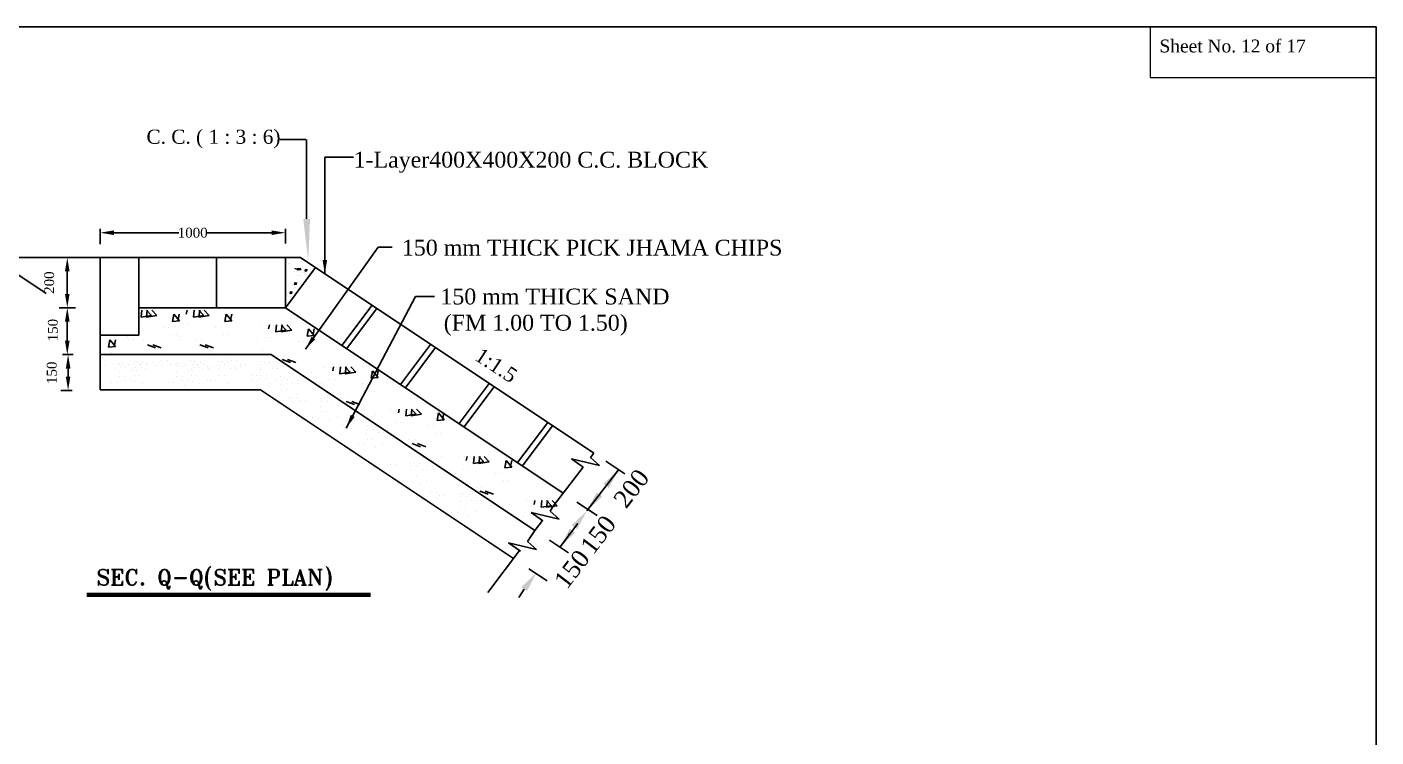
# Model space of a CAD drawing. Extents: x -298162 to 1078160, y -513173 to -216568.
# Drawn here: x 532358 to 566418, y -434846 to -416931 of the extents above; entities that cross this region are included whole.
import ezdxf
from ezdxf.enums import TextEntityAlignment as Align

# ---------------------------------------------------------------- set-up
doc = ezdxf.new("R2010")
doc.units = 0
doc.header["$MEASUREMENT"] = 0
doc.linetypes.add('ACAD_ISO02W100', pattern=[15, 12, -3])
doc.layers.get('0').update_dxf_attribs({"linetype": 'CONTINUOUS'})
doc.layers.get('DEFPOINTS').update_dxf_attribs({"linetype": 'CONTINUOUS'})
doc.layers.add('doted', color=172, linetype='ACAD_ISO02W100', lineweight=30)
doc.layers.add('LINE', color=7, linetype='CONTINUOUS')
doc.styles.add('BIG', font='ROMANT.SHX')
doc.styles.get("Standard").update_dxf_attribs({"font": 'times.ttf', "height": 250})
doc.dimstyles.new('3', dxfattribs={"dimtxt": 225, "dimasz": 350, "dimexe": 100, "dimexo": 25, "dimgap": 9, "dimtad": 0, "dimdec": 0, "dimzin": 0, "dimdsep": 46, "dimtxsty": 'Standard', "dimcen": 0, "dimclrt": 256, "dimadec": 0, "dimazin": 0, "dimtfac": 1, "dimtdec": 0, "dimtofl": 0, "dimtmove": 2, "dimatfit": 3, "dimfxl": 1, "dimtolj": 1, "dimtzin": 0, "dimarcsym": 0})

# ---------------------------------------------------------------- blocks, each defined once
blk = doc.blocks.new('*D937')
at = {"color": 0, "lineweight": -2}
for p, q in [((533581, -424014), (533276, -424014)), ((533376, -424364), (533376, -424848)), ((533523, -425198), (533276, -425198))]:
    blk.add_line(p, q, dxfattribs=at)
for points in [[(533317, -424364), (533434, -424364), (533376, -424014)], [(533317, -424848), (533434, -424848), (533376, -425198)]]:
    blk.add_solid(points, dxfattribs=at)
at = {"layer": 'DEFPOINTS', "color": 0, "lineweight": -2}
for p in [(533606, -424014), (533376, -425198), (533548, -425198)]:
    blk.add_point(p, dxfattribs=at)
at = {"insert": (533013, -424579), "char_height": 250, "attachment_point": 5, "rotation": 90}
blk.add_mtext('\\A1;150', dxfattribs=at)
blk = doc.blocks.new('*D938')
at = {"color": 0, "lineweight": -2}
for p, q in [((533253, -425198), (533497, -425198)), ((533397, -425750), (533397, -425548)), ((533211, -426100), (533497, -426100))]:
    blk.add_line(p, q, dxfattribs=at)
for points in [[(533339, -425548), (533455, -425548), (533397, -425198)], [(533339, -425750), (533455, -425750), (533397, -426100)]]:
    blk.add_solid(points, dxfattribs=at)
at = {"layer": 'DEFPOINTS', "color": 0, "lineweight": -2}
for p in [(533228, -425198), (533397, -425198), (533186, -426100)]:
    blk.add_point(p, dxfattribs=at)
at = {"insert": (532985, -425656), "char_height": 250, "attachment_point": 5, "rotation": 90}
blk.add_mtext('\\A1;150', dxfattribs=at)
blk = doc.blocks.new('*D939')
at = {"color": 0, "lineweight": -2}
for p, q in [((533132, -422748), (533476, -422748)), ((533376, -423098), (533376, -423664)), ((533171, -424014), (533476, -424014))]:
    blk.add_line(p, q, dxfattribs=at)
for points in [[(533317, -423098), (533434, -423098), (533376, -422748)], [(533317, -423664), (533434, -423664), (533376, -424014)]]:
    blk.add_solid(points, dxfattribs=at)
at = {"layer": 'DEFPOINTS', "color": 0, "lineweight": -2}
for p in [(533107, -422748), (533146, -424014), (533376, -424014)]:
    blk.add_point(p, dxfattribs=at)
at = {"insert": (532920, -423381), "char_height": 250, "attachment_point": 5, "rotation": 90}
blk.add_mtext('\\A1;200', dxfattribs=at)
blk = doc.blocks.new('*D1168')
at = {"layer": 'DEFPOINTS', "color": 0, "linetype": 'ByBlock', "lineweight": -2}
for p in [(538883, -422122), (534204, -422432), (538883, -422415)]:
    blk.add_point(p, dxfattribs=at)
at = {"layer": 'LINE', "color": 0, "linetype": 'ByBlock', "lineweight": -2}
for p, q in [((534204, -422407), (534204, -422022)), ((534554, -422122), (536193, -422122)), ((538533, -422122), (536893, -422122)), ((538883, -422390), (538883, -422022))]:
    blk.add_line(p, q, dxfattribs=at)
for points in [[(534554, -422063), (534554, -422180), (534204, -422122)], [(538533, -422063), (538533, -422180), (538883, -422122)]]:
    blk.add_solid(points, dxfattribs=at)
at = {"layer": 'LINE', "linetype": 'ByBlock', "lineweight": -2, "insert": (536543, -422122), "char_height": 250, "attachment_point": 5}
blk.add_mtext('\\A1;1000', dxfattribs=at)

msp = doc.modelspace()

# ---------------------------------------------------------------- linework, layer by layer
at = {"color": 0}
for p, q in [((539396.284, -419772.805), (538744.631, -419772.805)), ((539418.823, -421774.691), (539418.823, -419770.102)), ((536955.072, -422748.431), (528379.116, -422748.431)), ((531476.449, -422748.431), (532843.603, -423658.942)), ((538952.663, -422904.637), (538952.663, -422904.637)), ((538987.076, -422904.637), (538987.076, -422904.637)), ((539087.423, -423018.695), (539087.423, -423018.695)), ((539121.836, -423018.695), (539121.836, -423018.695)), ((539136.257, -423041.364), (539140.875, -423016.326)), ((539181.428, -423059.436), (539186.444, -423016.326)), ((539247.228, -423049.213), (539215.673, -423016.326)), ((539215.841, -423059.436), (539220.856, -423016.326)), ((539281.641, -423049.213), (539250.085, -423016.326)), ((539116.665, -423098.601), (539116.665, -423098.601)), ((539151.077, -423098.601), (539151.077, -423098.601)), ((539247.228, -423049.213), (539181.415, -423059.42)), ((539199.72, -423208.407), (539199.72, -423208.407)), ((539281.641, -423049.213), (539215.827, -423059.42)), ((539234.133, -423208.407), (539234.133, -423208.407)), ((539269.844, -423055.775), (539269.844, -423055.775)), ((539321.88, -423122.94), (539321.88, -423122.94)), ((539356.293, -423122.94), (539356.293, -423122.94)), ((539368.504, -423170.043), (539368.504, -423170.043)), ((539377.035, -423045.928), (539377.035, -423045.928)), ((539423.983, -423083.91), (539379.752, -423087.779)), ((539379.766, -423087.801), (539388.322, -423041.416)), ((539423.983, -423083.91), (539388.309, -423041.394)), ((539402.916, -423170.043), (539402.916, -423170.043)), ((539411.448, -423045.928), (539411.448, -423045.928)), ((539414.178, -423087.801), (539422.735, -423041.416)), ((538945.586, -423686.808), (538945.586, -423686.808)), ((538979.999, -423686.808), (538979.999, -423686.808)), ((539000.741, -423609.795), (539000.741, -423609.795)), ((539047.689, -423647.777), (539003.458, -423651.647)), ((539003.471, -423651.669), (539012.028, -423605.284)), ((539047.689, -423647.777), (539012.015, -423605.262)), ((539035.154, -423609.795), (539035.154, -423609.795)), ((539037.884, -423651.669), (539046.44, -423605.284)), ((539058.475, -423461.261), (539058.475, -423461.261)), ((539092.887, -423461.261), (539092.887, -423461.261)), ((539105.098, -423508.363), (539105.098, -423508.363)), ((539113.629, -423384.248), (539113.629, -423384.248)), ((539160.577, -423422.23), (539116.346, -423426.1)), ((539116.36, -423426.122), (539124.916, -423379.736)), ((539160.577, -423422.23), (539124.903, -423379.714)), ((539139.51, -423508.363), (539139.51, -423508.363)), ((539148.042, -423384.248), (539148.042, -423384.248)), ((539150.772, -423426.122), (539159.329, -423379.736)), ((538992.209, -423733.91), (538992.209, -423733.91)), ((539026.622, -423733.91), (539026.622, -423733.91)), ((535500.681, -424208.646), (535237.428, -424249.474)), ((535237.483, -424249.539), (535257.544, -424077.097)), ((535500.681, -424208.646), (535374.46, -424077.097)), ((535638.331, -424208.646), (535375.079, -424249.474)), ((535375.134, -424249.539), (535395.195, -424077.097)), ((535638.331, -424208.646), (535512.111, -424077.097)), ((536207.703, -424347.433), (536030.778, -424362.911)), ((536030.831, -424363), (536065.057, -424177.459)), ((536207.703, -424347.433), (536065.004, -424177.371)), ((536168.482, -424363), (536202.707, -424177.459)), ((536185.322, -424086.573), (536185.322, -424086.573)), ((536322.972, -424086.573), (536322.972, -424086.573)), ((536380.655, -424177.252), (536399.129, -424077.097)), ((536824.54, -424208.646), (536561.287, -424249.474)), ((536561.342, -424249.539), (536581.403, -424077.097)), ((536824.54, -424208.646), (536698.319, -424077.097)), ((536962.19, -424208.646), (536698.938, -424249.474)), ((536698.993, -424249.539), (536719.054, -424077.097)), ((536962.19, -424208.646), (536835.97, -424077.097)), ((537343.769, -424195.506), (537343.769, -424195.506)), ((537531.562, -424347.433), (537354.637, -424362.911)), ((537354.69, -424363), (537388.916, -424177.459)), ((537531.562, -424347.433), (537388.863, -424177.371)), ((537481.419, -424195.506), (537481.419, -424195.506)), ((537492.341, -424363), (537526.566, -424177.459)), ((535799.291, -424503.556), (535799.291, -424503.556)), ((535936.942, -424503.556), (535936.942, -424503.556)), ((535985.784, -424691.966), (535985.784, -424691.966)), ((536110.525, -424491.817), (536110.525, -424491.817)), ((536123.434, -424691.966), (536123.434, -424691.966)), ((536302.287, -424406.199), (536302.287, -424406.199)), ((536439.938, -424406.199), (536439.938, -424406.199)), ((537123.15, -424503.556), (537123.15, -424503.556)), ((537260.801, -424503.556), (537260.801, -424503.556)), ((537309.643, -424691.966), (537309.643, -424691.966)), ((537447.294, -424691.966), (537447.294, -424691.966)), ((538264.524, -424455.833), (538264.524, -424455.833)), ((538402.175, -424455.833), (538402.175, -424455.833)), ((538459.857, -424546.512), (538478.332, -424446.357)), ((538903.742, -424577.907), (538640.489, -424618.735)), ((538640.545, -424618.799), (538660.605, -424446.357)), ((538903.742, -424577.907), (538777.521, -424446.357)), ((539041.393, -424577.907), (538778.14, -424618.735)), ((538778.195, -424618.799), (538798.256, -424446.357)), ((539041.393, -424577.907), (538915.172, -424446.357)), ((539422.971, -424564.766), (539422.971, -424564.766)), ((539610.764, -424716.693), (539433.84, -424732.172)), ((539433.893, -424732.26), (539468.118, -424546.719)), ((539610.764, -424716.693), (539468.065, -424546.631)), ((539560.622, -424564.766), (539560.622, -424564.766)), ((539571.544, -424732.26), (539605.769, -424546.719)), ((534596.072, -424996.342), (534419.148, -425011.821)), ((534419.201, -425011.91), (534453.426, -424826.369)), ((534596.072, -424996.342), (534453.373, -424826.281)), ((534556.852, -425011.91), (534591.077, -424826.369)), ((534896.017, -424731.299), (534896.017, -424731.299)), ((534913.802, -424817.624), (534913.802, -424817.624)), ((535051.453, -424817.624), (535051.453, -424817.624)), ((535310.649, -424845.424), (535310.649, -424845.424)), ((535606.148, -425028.762), (535398.894, -424949.204)), ((535448.3, -424845.424), (535448.3, -424845.424)), ((535743.799, -425028.762), (535536.544, -424949.204)), ((536219.876, -424731.299), (536219.876, -424731.299)), ((536237.661, -424817.624), (536237.661, -424817.624)), ((536375.312, -424817.624), (536375.312, -424817.624)), ((536634.508, -424845.424), (536634.508, -424845.424)), ((536930.007, -425028.762), (536722.753, -424949.204)), ((536772.159, -424845.424), (536772.159, -424845.424)), ((537067.658, -425028.762), (536860.403, -424949.204)), ((538189.727, -424861.077), (538189.727, -424861.077)), ((538381.489, -424775.459), (538381.489, -424775.459)), ((538519.14, -424775.459), (538519.14, -424775.459)), ((539202.352, -424872.817), (539202.352, -424872.817)), ((539340.003, -424872.817), (539340.003, -424872.817)), ((539388.845, -425061.226), (539388.845, -425061.226)), ((539526.496, -425061.226), (539526.496, -425061.226)), ((534498.894, -425140.726), (534498.894, -425140.726)), ((535063.558, -425372.268), (535063.558, -425372.268)), ((535145.241, -425393.445), (535145.241, -425393.445)), ((535282.891, -425393.445), (535282.891, -425393.445)), ((535388.08, -425398.11), (535388.08, -425398.11)), ((535525.731, -425398.11), (535525.731, -425398.11)), ((535757.716, -425351.953), (535757.716, -425351.953)), ((535895.367, -425351.953), (535895.367, -425351.953)), ((536450.785, -425351.953), (536450.785, -425351.953)), ((536507.487, -425372.268), (536507.487, -425372.268)), ((536588.436, -425351.953), (536588.436, -425351.953)), ((536589.169, -425393.445), (536589.169, -425393.445)), ((536726.82, -425393.445), (536726.82, -425393.445)), ((536987.838, -425304.598), (536987.838, -425304.598)), ((537200.556, -425372.268), (537200.556, -425372.268)), ((537272.096, -425370.427), (537272.096, -425370.427)), ((537282.238, -425393.445), (537282.238, -425393.445)), ((537419.889, -425393.445), (537419.889, -425393.445)), ((537463.858, -425284.809), (537463.858, -425284.809)), ((537513.489, -425351.953), (537513.489, -425351.953)), ((537651.139, -425351.953), (537651.139, -425351.953)), ((538263.259, -425372.268), (538263.259, -425372.268)), ((538299.078, -425100.56), (538299.078, -425100.56)), ((538316.864, -425186.884), (538316.864, -425186.884)), ((538344.942, -425393.445), (538344.942, -425393.445)), ((538454.515, -425186.884), (538454.515, -425186.884)), ((538482.592, -425393.445), (538482.592, -425393.445)), ((538713.71, -425214.684), (538713.71, -425214.684)), ((539009.21, -425398.022), (538801.955, -425318.464)), ((538851.361, -425214.684), (538851.361, -425214.684)), ((539146.861, -425398.022), (538939.606, -425318.464)), ((534305.891, -425482.492), (534305.891, -425482.492)), ((534537.877, -425436.334), (534537.877, -425436.334)), ((534590.568, -425578.078), (534590.568, -425578.078)), ((534675.528, -425436.334), (534675.528, -425436.334)), ((534686.267, -425624.236), (534686.267, -425624.236)), ((534693.922, -425418.425), (534693.922, -425418.425)), ((534711.708, -425504.75), (534711.708, -425504.75)), ((534775.604, -425439.603), (534775.604, -425439.603)), ((534849.359, -425504.75), (534849.359, -425504.75)), ((534913.255, -425439.603), (534913.255, -425439.603)), ((534985.297, -425598.316), (534985.297, -425598.316)), ((535055.903, -425578.078), (535055.903, -425578.078)), ((535064.998, -425712.907), (535064.998, -425712.907)), ((535081.344, -425458.592), (535081.344, -425458.592)), ((535108.554, -425532.549), (535108.554, -425532.549)), ((535122.948, -425598.316), (535122.948, -425598.316)), ((535202.648, -425712.907), (535202.648, -425712.907)), ((535218.995, -425458.592), (535218.995, -425458.592)), ((535230.946, -425436.334), (535230.946, -425436.334)), ((535246.205, -425532.549), (535246.205, -425532.549)), ((535354.933, -425552.159), (535354.933, -425552.159)), ((535368.596, -425436.334), (535368.596, -425436.334)), ((535612.169, -425482.492), (535612.169, -425482.492)), ((535749.82, -425482.492), (535749.82, -425482.492)), ((535981.805, -425436.334), (535981.805, -425436.334)), ((536119.456, -425436.334), (536119.456, -425436.334)), ((536130.195, -425624.236), (536130.195, -425624.236)), ((536137.851, -425418.425), (536137.851, -425418.425)), ((536155.637, -425504.75), (536155.637, -425504.75)), ((536219.533, -425439.603), (536219.533, -425439.603)), ((536293.287, -425504.75), (536293.287, -425504.75)), ((536357.184, -425439.603), (536357.184, -425439.603)), ((536429.225, -425598.316), (536429.225, -425598.316)), ((536499.831, -425578.078), (536499.831, -425578.078)), ((536508.926, -425712.907), (536508.926, -425712.907)), ((536525.273, -425458.592), (536525.273, -425458.592)), ((536552.483, -425532.549), (536552.483, -425532.549)), ((536566.876, -425598.316), (536566.876, -425598.316)), ((536646.577, -425712.907), (536646.577, -425712.907)), ((536662.924, -425458.592), (536662.924, -425458.592)), ((536674.874, -425436.334), (536674.874, -425436.334)), ((536690.134, -425532.549), (536690.134, -425532.549)), ((536798.862, -425552.159), (536798.862, -425552.159)), ((536812.525, -425436.334), (536812.525, -425436.334)), ((536922.119, -425486.392), (536922.119, -425486.392)), ((536936.512, -425552.159), (536936.512, -425552.159)), ((537059.77, -425486.392), (537059.77, -425486.392)), ((537192.9, -425578.078), (537192.9, -425578.078)), ((537201.995, -425712.907), (537201.995, -425712.907)), ((537218.342, -425458.592), (537218.342, -425458.592)), ((537339.646, -425712.907), (537339.646, -425712.907)), ((537355.992, -425458.592), (537355.992, -425458.592)), ((537491.93, -425552.159), (537491.93, -425552.159)), ((537615.188, -425486.392), (537615.188, -425486.392)), ((537629.581, -425552.159), (537629.581, -425552.159)), ((537737.578, -425436.334), (537737.578, -425436.334)), ((537752.839, -425486.392), (537752.839, -425486.392)), ((537875.229, -425436.334), (537875.229, -425436.334)), ((538021.739, -425721.214), (538021.739, -425721.214)), ((538159.389, -425721.214), (538159.389, -425721.214)), ((538255.604, -425578.078), (538255.604, -425578.078)), ((538264.699, -425712.907), (538264.699, -425712.907)), ((538281.045, -425458.592), (538281.045, -425458.592)), ((538402.349, -425712.907), (538402.349, -425712.907)), ((538418.696, -425458.592), (538418.696, -425458.592)), ((538554.634, -425552.159), (538554.634, -425552.159)), ((538677.892, -425486.392), (538677.892, -425486.392)), ((538692.285, -425552.159), (538692.285, -425552.159)), ((538771.509, -425741.529), (538771.509, -425741.529)), ((538815.542, -425486.392), (538815.542, -425486.392)), ((539067.04, -425673.858), (539067.04, -425673.858)), ((539351.298, -425739.687), (539351.298, -425739.687)), ((539543.061, -425654.07), (539543.061, -425654.07)), ((539881.683, -425517.458), (539881.683, -425517.458)), ((540019.333, -425517.458), (540019.333, -425517.458)), ((540077.016, -425608.137), (540095.49, -425507.982)), ((540520.901, -425639.532), (540257.648, -425680.36)), ((540257.703, -425680.424), (540277.764, -425507.982)), ((540520.901, -425639.532), (540394.68, -425507.982)), ((540658.552, -425639.532), (540395.299, -425680.36)), ((540395.354, -425680.424), (540415.415, -425507.982)), ((540658.552, -425639.532), (540532.331, -425507.982)), ((541040.13, -425626.391), (541040.13, -425626.391)), ((541051.052, -425793.885), (541085.277, -425608.344)), ((541227.923, -425778.318), (541085.224, -425608.256)), ((541177.78, -425626.391), (541177.78, -425626.391)), ((541188.702, -425793.885), (541222.928, -425608.344)), ((534481.627, -425904.646), (534481.627, -425904.646)), ((534619.278, -425904.646), (534619.278, -425904.646)), ((534695.361, -425759.064), (534695.361, -425759.064)), ((534833.012, -425759.064), (534833.012, -425759.064)), ((534851.263, -425858.489), (534851.263, -425858.489)), ((534988.914, -425858.489), (534988.914, -425858.489)), ((535095.298, -425884.858), (535095.298, -425884.858)), ((535273.172, -425924.318), (535273.172, -425924.318)), ((535925.555, -425904.646), (535925.555, -425904.646)), ((536063.206, -425904.646), (536063.206, -425904.646)), ((536139.29, -425759.064), (536139.29, -425759.064)), ((536276.941, -425759.064), (536276.941, -425759.064)), ((536295.192, -425858.489), (536295.192, -425858.489)), ((536347.464, -425970.475), (536347.464, -425970.475)), ((536432.843, -425858.489), (536432.843, -425858.489)), ((536539.227, -425884.858), (536539.227, -425884.858)), ((536717.101, -425924.318), (536717.101, -425924.318)), ((536908.863, -425838.7), (536908.863, -425838.7)), ((536988.26, -425858.489), (536988.26, -425858.489)), ((537125.911, -425858.489), (537125.911, -425858.489)), ((537410.169, -425924.318), (537410.169, -425924.318)), ((537601.932, -425838.7), (537601.932, -425838.7)), ((538050.964, -425858.489), (538050.964, -425858.489)), ((538188.615, -425858.489), (538188.615, -425858.489)), ((538245.828, -425805.595), (538245.828, -425805.595)), ((538383.479, -425805.595), (538383.479, -425805.595)), ((538472.873, -425924.318), (538472.873, -425924.318)), ((538664.635, -425838.7), (538664.635, -425838.7)), ((538763.854, -425947.339), (538763.854, -425947.339)), ((538772.949, -426082.168), (538772.949, -426082.168)), ((538789.295, -425827.853), (538789.295, -425827.853)), ((538853.192, -425762.706), (538853.192, -425762.706)), ((538910.599, -426082.168), (538910.599, -426082.168)), ((538926.946, -425827.853), (538926.946, -425827.853)), ((538990.842, -425762.706), (538990.842, -425762.706)), ((539062.884, -425921.42), (539062.884, -425921.42)), ((539186.142, -425855.653), (539186.142, -425855.653)), ((539200.535, -425921.42), (539200.535, -425921.42)), ((539323.792, -425855.653), (539323.792, -425855.653)), ((539806.886, -425922.702), (539806.886, -425922.702)), ((539998.648, -425837.084), (539998.648, -425837.084)), ((540136.299, -425837.084), (540136.299, -425837.084)), ((540819.511, -425934.442), (540819.511, -425934.442)), ((540957.162, -425934.442), (540957.162, -425934.442)), ((541227.923, -425778.318), (541050.999, -425793.797)), ((538559.214, -426227.75), (538559.214, -426227.75)), ((538696.865, -426227.75), (538696.865, -426227.75)), ((538981.123, -426293.579), (538981.123, -426293.579)), ((539038.237, -426275.104), (539038.237, -426275.104)), ((539172.885, -426207.961), (539172.885, -426207.961)), ((539175.888, -426275.104), (539175.888, -426275.104)), ((539262.326, -426359.486), (539262.326, -426359.486)), ((539399.977, -426359.486), (539399.977, -426359.486)), ((539788.008, -426295.42), (539788.008, -426295.42)), ((539805.794, -426381.744), (539805.794, -426381.744)), ((539869.69, -426316.597), (539869.69, -426316.597)), ((539916.237, -426162.185), (539916.237, -426162.185)), ((539934.023, -426248.509), (539934.023, -426248.509)), ((539943.445, -426381.744), (539943.445, -426381.744)), ((540007.341, -426316.597), (540007.341, -426316.597)), ((540071.673, -426248.509), (540071.673, -426248.509)), ((540202.64, -426409.544), (540202.64, -426409.544)), ((540330.869, -426276.309), (540330.869, -426276.309)), ((540340.291, -426409.544), (540340.291, -426409.544)), ((540626.369, -426459.647), (540419.114, -426380.089)), ((540468.52, -426276.309), (540468.52, -426276.309)), ((540764.019, -426459.647), (540556.765, -426380.089)), ((541006.004, -426122.851), (541006.004, -426122.851)), ((541143.655, -426122.851), (541143.655, -426122.851)), ((539780.353, -426501.23), (539780.353, -426501.23)), ((539789.447, -426636.059), (539789.447, -426636.059)), ((539927.098, -426636.059), (539927.098, -426636.059)), ((540079.383, -426475.311), (540079.383, -426475.311)), ((540189.384, -426761.852), (540189.384, -426761.852)), ((540217.034, -426475.311), (540217.034, -426475.311)), ((540684.199, -426735.483), (540684.199, -426735.483)), ((541160.219, -426715.695), (541160.219, -426715.695)), ((541545.045, -426579.082), (541545.045, -426579.082)), ((541682.696, -426579.082), (541682.696, -426579.082)), ((541740.378, -426669.761), (541758.853, -426569.607)), ((542184.263, -426701.156), (541921.01, -426741.984)), ((541921.066, -426742.048), (541941.127, -426569.607)), ((542184.263, -426701.156), (542058.042, -426569.607)), ((542321.914, -426701.156), (542058.661, -426741.984)), ((542058.717, -426742.048), (542078.777, -426569.607)), ((542321.914, -426701.156), (542195.693, -426569.607)), ((542703.492, -426688.015), (542703.492, -426688.015)), ((542714.414, -426855.509), (542748.639, -426669.968)), ((542891.285, -426839.942), (542748.586, -426669.88)), ((542841.143, -426688.015), (542841.143, -426688.015)), ((542852.065, -426855.509), (542886.29, -426669.968)), ((539575.713, -426781.64), (539575.713, -426781.64)), ((539713.364, -426781.64), (539713.364, -426781.64)), ((539997.622, -426847.47), (539997.622, -426847.47)), ((540331.002, -426967.468), (540331.002, -426967.468)), ((540417.44, -427051.85), (540417.44, -427051.85)), ((540555.091, -427051.85), (540555.091, -427051.85)), ((540943.122, -426987.784), (540943.122, -426987.784)), ((540960.908, -427074.108), (540960.908, -427074.108)), ((540968.457, -426801.312), (540968.457, -426801.312)), ((541024.804, -427008.961), (541024.804, -427008.961)), ((541098.558, -427074.108), (541098.558, -427074.108)), ((541162.455, -427008.961), (541162.455, -427008.961)), ((541357.754, -427101.908), (541357.754, -427101.908)), ((541470.248, -426984.326), (541470.248, -426984.326)), ((541495.405, -427101.908), (541495.405, -427101.908)), ((541662.01, -426898.708), (541662.01, -426898.708)), ((541799.661, -426898.708), (541799.661, -426898.708)), ((542482.873, -426996.066), (542482.873, -426996.066)), ((542620.524, -426996.066), (542620.524, -426996.066)), ((542891.285, -426839.942), (542714.361, -426855.421)), ((540935.466, -427193.594), (540935.466, -427193.594)), ((540944.561, -427328.423), (540944.561, -427328.423)), ((541082.212, -427328.423), (541082.212, -427328.423)), ((541234.496, -427167.675), (541234.496, -427167.675)), ((541372.147, -427167.675), (541372.147, -427167.675)), ((541579.599, -427223.809), (541579.599, -427223.809)), ((541597.385, -427310.133), (541597.385, -427310.133)), ((541735.036, -427310.133), (541735.036, -427310.133)), ((541994.231, -427337.933), (541994.231, -427337.933)), ((542289.731, -427521.271), (542082.476, -427441.714)), ((542131.882, -427337.933), (542131.882, -427337.933)), ((542427.382, -427521.271), (542220.127, -427441.714)), ((542669.366, -427184.475), (542669.366, -427184.475)), ((542807.017, -427184.475), (542807.017, -427184.475)), ((540730.827, -427474.004), (540730.827, -427474.004)), ((540868.477, -427474.004), (540868.477, -427474.004)), ((541152.735, -427539.834), (541152.735, -427539.834)), ((541344.498, -427454.216), (541344.498, -427454.216)), ((542823.582, -427777.319), (542823.582, -427777.319)), ((543254.613, -427779.179), (543254.613, -427779.179)), ((543392.263, -427779.179), (543392.263, -427779.179)), ((543449.946, -427869.858), (543468.42, -427769.704)), ((543630.633, -427942.146), (543650.694, -427769.704)), ((543893.831, -427901.253), (543767.61, -427769.704)), ((543768.284, -427942.146), (543788.345, -427769.704)), ((544031.481, -427901.253), (543905.261, -427769.704)), ((541302.26, -427890.62), (541302.26, -427890.62)), ((541439.911, -427890.62), (541439.911, -427890.62)), ((541526.349, -427975.002), (541526.349, -427975.002)), ((541664, -427975.002), (541664, -427975.002)), ((542044.375, -428116.746), (542044.375, -428116.746)), ((542052.031, -427910.935), (542052.031, -427910.935)), ((542069.816, -427997.26), (542069.816, -427997.26)), ((542133.713, -427932.113), (542133.713, -427932.113)), ((542207.467, -427997.26), (542207.467, -427997.26)), ((542271.364, -427932.113), (542271.364, -427932.113)), ((542343.405, -428090.827), (542343.405, -428090.827)), ((542347.561, -427797.107), (542347.561, -427797.107)), ((542466.663, -428025.06), (542466.663, -428025.06)), ((542481.056, -428090.827), (542481.056, -428090.827)), ((542604.313, -428025.06), (542604.313, -428025.06)), ((542631.819, -427862.936), (542631.819, -427862.936)), ((543371.578, -428098.806), (543371.578, -428098.806)), ((543509.229, -428098.806), (543509.229, -428098.806)), ((543893.831, -427901.253), (543630.578, -427942.081)), ((544031.481, -427901.253), (543768.229, -427942.081)), ((544413.06, -427888.113), (544413.06, -427888.113)), ((544600.853, -428040.039), (544423.928, -428055.518)), ((544423.981, -428055.606), (544458.207, -427870.066)), ((544600.853, -428040.039), (544458.154, -427869.977)), ((544550.71, -427888.113), (544550.71, -427888.113)), ((544561.632, -428055.606), (544595.857, -427870.066)), ((547296.464, -428102.024), (546494.663, -429139.295)), ((541839.735, -428397.156), (541839.735, -428397.156)), ((541977.386, -428397.156), (541977.386, -428397.156)), ((542053.47, -428251.575), (542053.47, -428251.575)), ((542191.12, -428251.575), (542191.12, -428251.575)), ((542261.644, -428462.985), (542261.644, -428462.985)), ((542453.406, -428377.368), (542453.406, -428377.368)), ((543179.816, -428184.423), (543179.816, -428184.423)), ((543289.167, -428423.906), (543289.167, -428423.906)), ((544192.441, -428196.163), (544192.441, -428196.163)), ((544330.092, -428196.163), (544330.092, -428196.163)), ((544378.934, -428384.573), (544378.934, -428384.573)), ((544516.584, -428384.573), (544516.584, -428384.573)), ((542549.781, -428675.299), (542549.781, -428675.299)), ((542687.432, -428675.299), (542687.432, -428675.299)), ((542773.87, -428759.681), (542773.87, -428759.681)), ((542911.521, -428759.681), (542911.521, -428759.681)), ((543299.552, -428695.614), (543299.552, -428695.614)), ((543306.952, -428510.231), (543306.952, -428510.231)), ((543317.338, -428781.939), (543317.338, -428781.939)), ((543381.234, -428716.792), (543381.234, -428716.792)), ((543444.603, -428510.231), (543444.603, -428510.231)), ((543454.988, -428781.939), (543454.988, -428781.939)), ((543518.885, -428716.792), (543518.885, -428716.792)), ((543703.799, -428538.03), (543703.799, -428538.03)), ((543714.184, -428809.738), (543714.184, -428809.738)), ((543999.298, -428721.369), (543792.044, -428641.811)), ((543841.449, -428538.03), (543841.449, -428538.03)), ((543851.835, -428809.738), (543851.835, -428809.738)), ((544136.949, -428721.369), (543929.694, -428641.811)), ((546811.428, -428729.436), (546816.532, -428744.937)), ((543291.896, -428901.425), (543291.896, -428901.425)), ((543300.991, -429036.253), (543300.991, -429036.253)), ((543438.642, -429036.253), (543438.642, -429036.253)), ((543590.926, -428875.505), (543590.926, -428875.505)), ((543728.577, -428875.505), (543728.577, -428875.505)), ((544057.129, -428997.204), (544057.129, -428997.204)), ((544341.387, -429063.034), (544341.387, -429063.034)), ((544533.149, -428977.416), (544533.149, -428977.416)), ((544964.18, -428886.962), (544964.18, -428886.962)), ((545101.831, -428886.962), (545101.831, -428886.962)), ((545159.513, -428977.641), (545177.988, -428877.486)), ((545603.398, -429009.035), (545340.145, -429049.863)), ((545340.201, -429049.928), (545360.261, -428877.486)), ((545603.398, -429009.035), (545477.177, -428877.486)), ((545741.049, -429009.035), (545477.796, -429049.863)), ((545477.851, -429049.928), (545497.912, -428877.486)), ((545741.049, -429009.035), (545614.828, -428877.486)), ((543087.256, -429181.835), (543087.256, -429181.835)), ((543224.907, -429181.835), (543224.907, -429181.835)), ((543509.165, -429247.664), (543509.165, -429247.664)), ((543700.927, -429162.047), (543700.927, -429162.047)), ((544889.383, -429292.206), (544889.383, -429292.206)), ((545081.145, -429206.588), (545081.145, -429206.588)), ((545218.796, -429206.588), (545218.796, -429206.588)), ((546269.113, -429462.06), (545820.282, -430051.299)), ((546043.432, -429726.712), (546026.281, -429721.302)), ((544912.834, -431113.057), (544779.957, -431325.968))]:
    msp.add_line(p, q, dxfattribs=at)
for points in [[(539332.49, -421774.691), (539505.157, -421774.691), (539459.909, -422832.495)], [(546911.361, -428459.058), (547047.972, -428564.657), (547296.464, -428102.024)], [(546879.737, -428782.23), (546743.118, -428676.642), (546494.663, -429139.295)], [(546111.576, -429498.491), (546248.779, -429603.319), (546494.663, -429139.295)], [(546201.273, -429689.881), (546063.462, -429585.852), (545820.282, -430051.299)], [(544843.609, -431061.469), (544982.06, -431164.644), (545222.359, -430697.704)]]:
    msp.add_solid(points, dxfattribs=at)
at = {"layer": 'doted', "color": 0, "linetype": 'ByBlock', "lineweight": 13}
msp.add_lwpolyline([(566418.26, -416930.684), (560718.975, -416930.684), (560718.975, -418201.332), (566418.26, -418201.332)], close=True, dxfattribs=at)
at = {"layer": 'LINE', "color": 0}
for p, q in [((534203.647, -422748.431), (534203.647, -424707.022)), ((535182.943, -424707.022), (535182.943, -422748.431)), ((539266.075, -422748.431), (535182.943, -422748.431)), ((537141.534, -424013.831), (537141.534, -422748.431)), ((538882.943, -424013.831), (538882.943, -422748.431)), ((539642.549, -422999.414), (538882.943, -424013.831)), ((546667.061, -427682.422), (539266.075, -422748.431)), ((538882.943, -424013.831), (535182.943, -424013.831)), ((545899.404, -428691.472), (538882.943, -424013.831)), ((541069.94, -423951.008), (540310.334, -424965.425)), ((541193.268, -424033.226), (540428.801, -425054.135)), ((534203.647, -424707.022), (535182.943, -424707.022)), ((534203.647, -424707.022), (534203.647, -426085.831)), ((542550.198, -424937.846), (541790.592, -425952.264)), ((542673.526, -425020.065), (541909.059, -426040.974)), ((538524.456, -425197.831), (534203.647, -425197.831)), ((545181.128, -429635.612), (538524.456, -425197.831)), ((538255.592, -426085.831), (534203.647, -426085.831)), ((544642.421, -430343.717), (538255.592, -426085.831)), ((544030.455, -425924.684), (543270.849, -426939.102)), ((544153.783, -426006.903), (543389.316, -427027.812)), ((545505.906, -426908.319), (544746.3, -427922.736)), ((545629.234, -426990.537), (544864.768, -428011.446)), ((546667.061, -427682.422), (546583.254, -427792.582)), ((546399.16, -428034.566), (545646.675, -429023.672)), ((546103.641, -427823.695), (546399.16, -428034.566)), ((546810.935, -427993.273), (546103.641, -427823.695)), ((546583.254, -427792.582), (546810.935, -427993.273)), ((547454.044, -428207.077), (546976.699, -427888.847)), ((545646.675, -429023.672), (545564.752, -429149.208)), ((545564.752, -429149.208), (545792.432, -429349.898)), ((546752.127, -429259.954), (546239.181, -428917.99)), ((545085.138, -429180.321), (545380.657, -429391.191)), ((545792.432, -429349.898), (545085.138, -429180.321)), ((545371.855, -429384.91), (545181.128, -429635.612)), ((545181.128, -429635.612), (544998.915, -429912.31)), ((544796.484, -430141.208), (543993.687, -431196.447)), ((544519.301, -429943.422), (544814.821, -430154.293)), ((545226.596, -430113), (544519.301, -429943.422)), ((544998.915, -429912.31), (545226.596, -430113)), ((546029.774, -430201.376), (545549.106, -429880.931)), ((545488.009, -430907.443), (545031.55, -430603.137))]:
    msp.add_line(p, q, dxfattribs=at)
msp.add_lwpolyline([(505913.06, -459716.504), (566418.26, -459716.504), (566418.26, -416930.684), (505913.06, -416930.684)], close=True, dxfattribs=at)
at = {"layer": 'LINE', "color": 0, "const_width": 111}
msp.add_lwpolyline([(541035.697, -431261.394), (533861.447, -431261.394)], dxfattribs=at)

# ---------------------------------------------------------------- texts
at = {"color": 0}
for s, p in [('1-Layer400X400X200 C.C. BLOCK', (540604.611, -420278.76)), ('150 mm THICK PICK JHAMA CHIPS', (541823.765, -422498.377)), ('150 mm THICK SAND', (542796.064, -423731.063)), ('(FM 1.00 TO 1.50)', (542881.089, -424392.902))]:
    msp.add_text(s, height=399.6, dxfattribs=at).set_placement(p, align=Align.MIDDLE_LEFT)
for s, height, rotation, p in [('1:1.5', 370, 326.6838105, (543630.209, -425308.245)), ('200', 444, 52.6106301, (547486.418, -429106.486)), ('150', 444, 52.6106301, (546648.586, -430274.522)), ('150', 444, 52.6106301, (545986.02, -431144.842))]:
    msp.add_text(s, height=height, rotation=rotation, dxfattribs=at).set_placement(p)
at = {"layer": 'doted', "color": 0, "linetype": 'ByBlock', "lineweight": 13, "insert": (560950.536, -417247.707), "char_height": 325, "width": 18322.85758, "attachment_point": 1}
msp.add_mtext('{\\fTimes New Roman|b0|i0|c204|p18;Sheet No. 1}2{\\fTimes New Roman|b0|i0|c204|p18; of 1}7', dxfattribs=at)
at = {"layer": 'LINE', "color": 0}
msp.add_text('C. C. ( 1 : 3 : 6)', height=355.2, dxfattribs=at).set_placement((535375.374, -419877.049))
at = {"layer": 'LINE', "color": 0, "style": 'BIG'}
msp.add_text('SEC. Q-Q(SEE PLAN)', height=400, dxfattribs=at).set_placement((534116.119, -431015.832))

# ---------------------------------------------------------------- dimensions: what is measured, and where the dimension line sits
at = {"color": 0}
for base, p1, p2, angle, text, picture, middle in [((533375.822, -424013.831), (533106.501, -422748.431), (533146.461, -424013.831), 270, '200', '*D939', (532920.021, -423381.131)), ((533375.822, -425197.831), (533605.937, -424013.831), (533548.409, -425197.831), 270, '150', '*D937', (533013.261, -424579.341)), ((533397.117, -425197.831), (533186.421, -426100.057), (533227.861, -425197.831), 90, '150', '*D938', (532985.141, -425656.201))]:
    dim = msp.add_linear_dim(base=base, p1=p1, p2=p2, angle=angle, text=text, dimstyle='3', override={"dimtxt": 300}, dxfattribs=at)
    dim.commit()
    dim.dimension.update_dxf_attribs({"geometry": picture, "text_midpoint": middle, "dimtype": 160})
at = {"layer": 'LINE', "color": 0, "linetype": 'ByBlock', "lineweight": -2}
dim = msp.add_linear_dim(base=(538882.943, -422121.521), p1=(534203.647, -422432.186), p2=(538882.943, -422415.206), text='1000', dimstyle='3', override={"dimfxl": 700}, dxfattribs=at)
dim.commit()
dim.dimension.update_dxf_attribs({"geometry": '*D1168', "text_midpoint": (536543.295, -422121.521)})

# ---------------------------------------------------------------- leaders
at = {"color": 0}
for points in [[(539388.845, -425061.226), (541221.274, -422489.152), (541577.036, -422489.152)], [(540417.44, -427051.85), (542169.973, -423731.947), (542644.322, -423731.947)]]:
    msp.add_leader(points, dimstyle='3', override={"dimgap": 9, "dimtad": 0}, dxfattribs=at)
at = {"layer": 'LINE', "color": 0}
msp.add_leader([(539878.815, -423156.925), (539878.815, -420214.187), (540604.347, -420214.187)], dimstyle='3', override={"dimgap": 9, "dimtad": 0}, dxfattribs=at)

doc.saveas('drawing.dxf')
